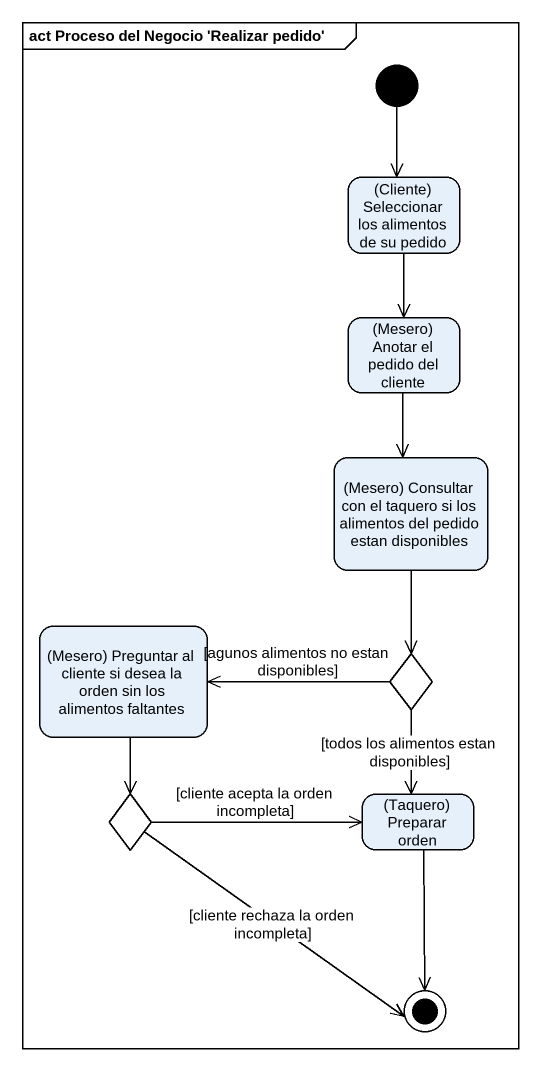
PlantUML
@startuml
mainframe act Proceso del Negocio 'Realizar pedido'
hide empty description
state "(Cliente) Seleccionar los alimentos de su pedido" as Cliente_Seleccionar_los
state "(Mesero) Anotar el pedido del cliente" as Mesero_Anotar_el_pedido_del
state "(Mesero) Consultar con el taquero si los alimentos del pedido estan disponibles" as Mesero_Consultar_con_el
state "(Mesero) Preguntar al cliente si desea la orden sin los alimentos faltantes" as Mesero_Preguntar_al_cliente
state choice1 <<choice>>
state choice2 <<choice>>
state "(Taquero) Preparar orden" as Taquero_Preparar_orden
[*] --> Cliente_Seleccionar_los
Cliente_Seleccionar_los --> Mesero_Anotar_el_pedido_del
Mesero_Anotar_el_pedido_del --> Mesero_Consultar_con_el
Mesero_Consultar_con_el --> choice1
Mesero_Preguntar_al_cliente --> choice2
choice1 -left-> Mesero_Preguntar_al_cliente : [agunos alimentos no estan disponibles]
choice1 --> Taquero_Preparar_orden : [todos los alimentos estan disponibles]
choice2 -right-> Taquero_Preparar_orden : [cliente acepta la orden incompleta]
choice2 --> [*] : [cliente rechaza la orden incompleta]
Taquero_Preparar_orden --> [*]
@enduml
